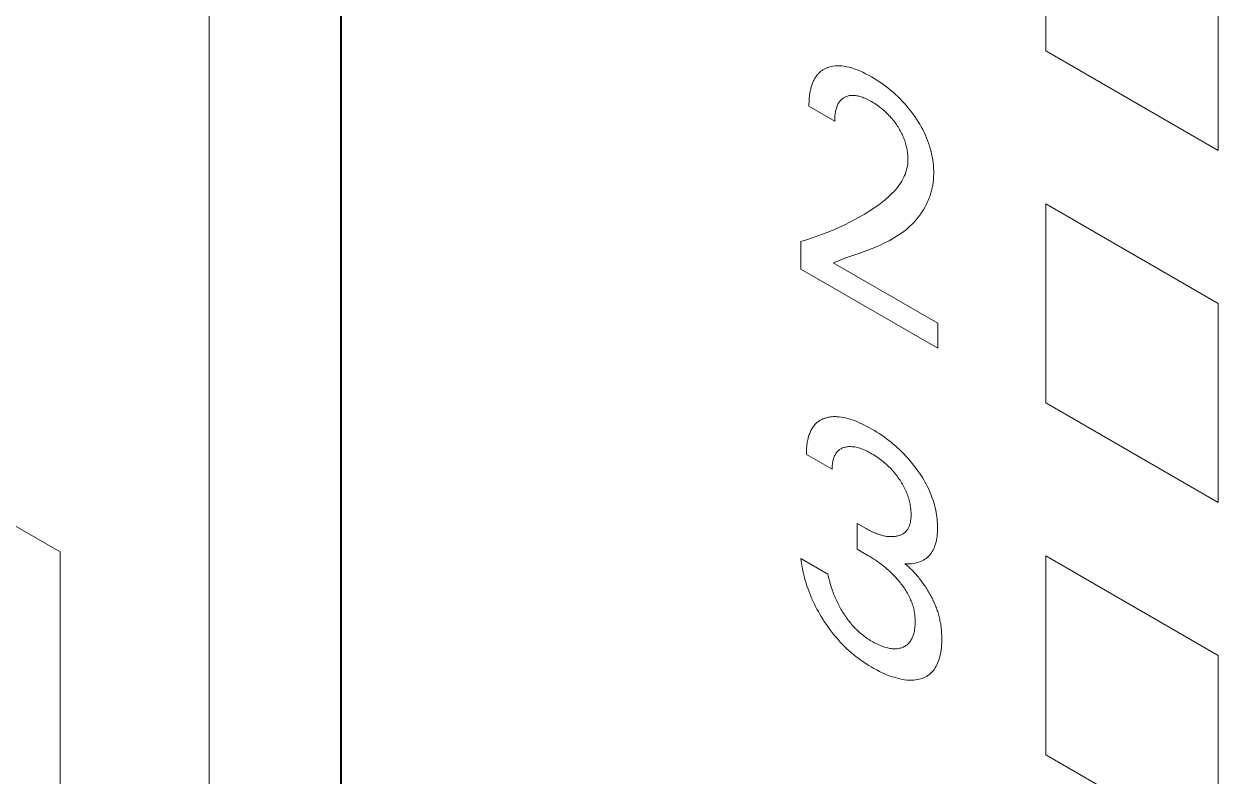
# Model space of a CAD drawing. Header units: inches. Extents: x 67248 to 85686, y -40174 to -31152.
# Drawn here: x 82455.68 to 82462.56, y -33405.76 to -33401.42 of the extents above; entities that cross this region are included whole.
import ezdxf

# ---------------------------------------------------------------- set-up
doc = ezdxf.new("R2010")
doc.units = ezdxf.units.IN
doc.header["$MEASUREMENT"] = 0

# ---------------------------------------------------------------- blocks, each defined once
blk = doc.blocks.new('ET200S')
at = {"lineweight": 0}
for p, q in [((64.7269, -33.3791), (64.7269, 36.9319)), ((65.428, 36.9285), (65.428, -28.555)), ((65.434, -33.3791), (65.434, 36.9319)), ((69.1928, -19.7367), (69.1928, -20.7981)), ((70.112, -21.3289), (70.112, -20.2674)), ((69.1928, -20.7981), (70.112, -21.3289)), ((67.9954, -20.9041), (67.992, -20.9067)), ((67.9988, -20.9017), (67.9954, -20.9041)), ((68.0022, -20.8994), (67.9988, -20.9017)), ((68.0058, -20.8972), (68.0022, -20.8994)), ((68.0094, -20.8951), (68.0058, -20.8972)), ((68.0131, -20.8932), (68.0094, -20.8951)), ((68.0168, -20.8913), (68.0131, -20.8932)), ((68.0206, -20.8896), (68.0168, -20.8913)), ((68.0245, -20.888), (68.0206, -20.8896)), ((68.0347, -20.8843), (68.0245, -20.888)), ((68.0453, -20.8813), (68.0347, -20.8843)), ((68.0563, -20.8792), (68.0453, -20.8813)), ((68.0675, -20.8777), (68.0563, -20.8792)), ((68.0791, -20.877), (68.0675, -20.8777)), ((68.0909, -20.8771), (68.0791, -20.877)), ((68.1035, -20.8779), (68.0909, -20.8771)), ((68.1164, -20.8796), (68.1035, -20.8779)), ((68.1295, -20.8819), (68.1164, -20.8796)), ((68.1428, -20.885), (68.1295, -20.8819)), ((68.1562, -20.8888), (68.1428, -20.885)), ((68.1698, -20.8932), (68.1562, -20.8888)), ((68.1849, -20.8987), (68.1698, -20.8932)), ((68.2001, -20.905), (68.1849, -20.8987)), ((68.2153, -20.9119), (68.2001, -20.905)), ((67.9491, -20.9657), (67.9471, -20.9705)), ((67.9511, -20.961), (67.9491, -20.9657)), ((67.9532, -20.9564), (67.9511, -20.961)), ((67.9555, -20.952), (67.9532, -20.9564)), ((67.9578, -20.9476), (67.9555, -20.952)), ((67.9602, -20.9434), (67.9578, -20.9476)), ((67.9628, -20.9393), (67.9602, -20.9434)), ((67.9654, -20.9353), (67.9628, -20.9393)), ((67.9682, -20.9314), (67.9654, -20.9353)), ((67.971, -20.9277), (67.9682, -20.9314)), ((67.9738, -20.9243), (67.971, -20.9277)), ((67.9766, -20.9211), (67.9738, -20.9243)), ((67.9795, -20.918), (67.9766, -20.9211)), ((67.9825, -20.915), (67.9795, -20.918)), ((67.9856, -20.9121), (67.9825, -20.915)), ((67.9888, -20.9093), (67.9856, -20.9121)), ((67.992, -20.9067), (67.9888, -20.9093)), ((68.2306, -20.9195), (68.2153, -20.9119)), ((68.2459, -20.9275), (68.2306, -20.9195)), ((68.2612, -20.9361), (68.2459, -20.9275)), ((68.2762, -20.945), (68.2612, -20.9361)), ((68.2912, -20.9542), (68.2762, -20.945)), ((68.3061, -20.964), (68.2912, -20.9542)), ((68.3209, -20.9743), (68.3061, -20.964)), ((67.9317, -21.0327), (67.9309, -21.0392)), ((67.9326, -21.0264), (67.9317, -21.0327)), ((67.9337, -21.0201), (67.9326, -21.0264)), ((67.9348, -21.014), (67.9337, -21.0201)), ((67.9361, -21.0079), (67.9348, -21.014)), ((67.9374, -21.0019), (67.9361, -21.0079)), ((67.9389, -20.996), (67.9374, -21.0019)), ((67.9404, -20.9907), (67.9389, -20.996)), ((67.9419, -20.9855), (67.9404, -20.9907)), ((67.9436, -20.9804), (67.9419, -20.9855)), ((67.9453, -20.9754), (67.9436, -20.9804)), ((67.9471, -20.9705), (67.9453, -20.9754)), ((68.3358, -20.985), (68.3209, -20.9743)), ((68.3505, -20.9963), (68.3358, -20.985)), ((68.3637, -21.007), (68.3505, -20.9963)), ((68.3769, -21.0181), (68.3637, -21.007)), ((68.3899, -21.0296), (68.3769, -21.0181)), ((68.4027, -21.0417), (68.3899, -21.0296)), ((67.9283, -21.0791), (67.9282, -21.0859)), ((67.9282, -21.0859), (67.9282, -21.0928)), ((68.0658, -21.1722), (67.9282, -21.0928)), ((67.9285, -21.0723), (67.9283, -21.0791)), ((67.9287, -21.0655), (67.9285, -21.0723)), ((67.9291, -21.0589), (67.9287, -21.0655)), ((67.9296, -21.0522), (67.9291, -21.0589)), ((67.9302, -21.0457), (67.9296, -21.0522)), ((67.9309, -21.0392), (67.9302, -21.0457)), ((68.0747, -21.1027), (68.0763, -21.0976)), ((68.0763, -21.0976), (68.0781, -21.0927)), ((68.0781, -21.0927), (68.0801, -21.0879)), ((68.0801, -21.0879), (68.0823, -21.0833)), ((68.0823, -21.0833), (68.0846, -21.0789)), ((68.0846, -21.0789), (68.0871, -21.0747)), ((68.0871, -21.0747), (68.0897, -21.0707)), ((68.0897, -21.0707), (68.0924, -21.0669)), ((68.0924, -21.0669), (68.0953, -21.0634)), ((68.0953, -21.0634), (68.0984, -21.0601)), ((68.0984, -21.0601), (68.1016, -21.057)), ((68.1016, -21.057), (68.1049, -21.054)), ((68.1049, -21.054), (68.1084, -21.0513)), ((68.1084, -21.0513), (68.112, -21.0488)), ((68.112, -21.0488), (68.1157, -21.0465)), ((68.1157, -21.0465), (68.1195, -21.0444)), ((68.1195, -21.0444), (68.1241, -21.0423)), ((68.1241, -21.0423), (68.1287, -21.0404)), ((68.1287, -21.0404), (68.1335, -21.0388)), ((68.1335, -21.0388), (68.1384, -21.0375)), ((68.1384, -21.0375), (68.1434, -21.0365)), ((68.1434, -21.0365), (68.1486, -21.0357)), ((68.1486, -21.0357), (68.1538, -21.0352)), ((68.1538, -21.0352), (68.1592, -21.035)), ((68.1592, -21.035), (68.1648, -21.035)), ((68.1648, -21.035), (68.1705, -21.0354)), ((68.1705, -21.0354), (68.1764, -21.036)), ((68.1764, -21.036), (68.1822, -21.0368)), ((68.1822, -21.0368), (68.1882, -21.038)), ((68.1882, -21.038), (68.1942, -21.0394)), ((68.1942, -21.0394), (68.2003, -21.041)), ((68.2003, -21.041), (68.2064, -21.0429)), ((68.2064, -21.0429), (68.2132, -21.0452)), ((68.2132, -21.0452), (68.22, -21.0478)), ((68.22, -21.0478), (68.2268, -21.0506)), ((68.2268, -21.0506), (68.2337, -21.0537)), ((68.2337, -21.0537), (68.2405, -21.057)), ((68.2405, -21.057), (68.2474, -21.0605)), ((68.2474, -21.0605), (68.2543, -21.0642)), ((68.2543, -21.0642), (68.2612, -21.0681)), ((68.2612, -21.0681), (68.2689, -21.0726)), ((68.2689, -21.0726), (68.2766, -21.0773)), ((68.2766, -21.0773), (68.2843, -21.0823)), ((68.2843, -21.0823), (68.2919, -21.0874)), ((68.2919, -21.0874), (68.2995, -21.0929)), ((68.2995, -21.0929), (68.3071, -21.0985)), ((68.4154, -21.0541), (68.4027, -21.0417)), ((68.428, -21.0671), (68.4154, -21.0541)), ((68.4395, -21.0797), (68.428, -21.0671)), ((68.4508, -21.0926), (68.4395, -21.0797)), ((68.4619, -21.106), (68.4508, -21.0926)), ((68.0658, -21.1644), (68.0661, -21.1568)), ((68.0661, -21.1568), (68.0665, -21.1492)), ((68.0665, -21.1492), (68.0671, -21.1417)), ((68.0671, -21.1417), (68.068, -21.1343)), ((68.068, -21.1343), (68.069, -21.1271)), ((68.069, -21.1271), (68.0703, -21.1201)), ((68.0703, -21.1201), (68.0718, -21.1133)), ((68.0718, -21.1133), (68.0731, -21.1079)), ((68.0731, -21.1079), (68.0747, -21.1027)), ((68.3071, -21.0985), (68.3147, -21.1044)), ((68.3147, -21.1044), (68.3206, -21.1092)), ((68.3206, -21.1092), (68.3265, -21.1142)), ((68.3265, -21.1142), (68.3324, -21.1194)), ((68.3324, -21.1194), (68.3382, -21.1247)), ((68.3382, -21.1247), (68.3439, -21.1301)), ((68.3439, -21.1301), (68.3496, -21.1358)), ((68.3496, -21.1358), (68.3553, -21.1416)), ((68.3553, -21.1416), (68.3608, -21.1475)), ((68.3608, -21.1475), (68.366, -21.1533)), ((68.366, -21.1533), (68.371, -21.1592)), ((68.371, -21.1592), (68.376, -21.1653)), ((68.4727, -21.1198), (68.4619, -21.106)), ((68.4833, -21.1339), (68.4727, -21.1198)), ((68.4935, -21.1483), (68.4833, -21.1339)), ((68.5026, -21.1617), (68.4935, -21.1483)), ((68.0658, -21.1722), (68.0658, -21.1644)), ((68.376, -21.1653), (68.3809, -21.1714)), ((68.3809, -21.1714), (68.3858, -21.1777)), ((68.3858, -21.1777), (68.3905, -21.1842)), ((68.3905, -21.1842), (68.3951, -21.1907)), ((68.3951, -21.1907), (68.3996, -21.1974)), ((68.3996, -21.1974), (68.4036, -21.2036)), ((68.4036, -21.2036), (68.4075, -21.2099)), ((68.4075, -21.2099), (68.4113, -21.2163)), ((68.4113, -21.2163), (68.415, -21.2228)), ((68.415, -21.2228), (68.4186, -21.2293)), ((68.5113, -21.1754), (68.5026, -21.1617)), ((68.5197, -21.1893), (68.5113, -21.1754)), ((68.5278, -21.2034), (68.5197, -21.1893)), ((68.5354, -21.2176), (68.5278, -21.2034)), ((68.5427, -21.2321), (68.5354, -21.2176)), ((68.4186, -21.2293), (68.422, -21.2359)), ((68.422, -21.2359), (68.4253, -21.2425)), ((68.4253, -21.2425), (68.4284, -21.2492)), ((68.4284, -21.2492), (68.4313, -21.2559)), ((68.4313, -21.2559), (68.4341, -21.2627)), ((68.4341, -21.2627), (68.4367, -21.2695)), ((68.4367, -21.2695), (68.4391, -21.2763)), ((68.4391, -21.2763), (68.4414, -21.2831)), ((68.4414, -21.2831), (68.4435, -21.2899)), ((68.5495, -21.2466), (68.5427, -21.2321)), ((68.5557, -21.2611), (68.5495, -21.2466)), ((68.5614, -21.2756), (68.5557, -21.2611)), ((68.5667, -21.2901), (68.5614, -21.2756)), ((68.4435, -21.2899), (68.4455, -21.2967)), ((68.4455, -21.2967), (68.4472, -21.3035)), ((68.4472, -21.3035), (68.4489, -21.3103)), ((68.4489, -21.3103), (68.4503, -21.317)), ((68.4503, -21.317), (68.4518, -21.3243)), ((68.4518, -21.3243), (68.4531, -21.3317)), ((68.4531, -21.3317), (68.4541, -21.3389)), ((68.4541, -21.3389), (68.455, -21.3461)), ((68.455, -21.3461), (68.4557, -21.3532)), ((68.5715, -21.3047), (68.5667, -21.2901)), ((68.5758, -21.3193), (68.5715, -21.3047)), ((68.5797, -21.3338), (68.5758, -21.3193)), ((68.5831, -21.3482), (68.5797, -21.3338)), ((68.5862, -21.3638), (68.5831, -21.3482)), ((68.4535, -21.4137), (68.4514, -21.424)), ((68.4551, -21.403), (68.4535, -21.4137)), ((68.4561, -21.3919), (68.4551, -21.403)), ((68.4557, -21.3532), (68.4563, -21.3602)), ((68.4567, -21.3805), (68.4561, -21.3919)), ((68.4563, -21.3602), (68.4566, -21.3671)), ((68.4566, -21.3671), (68.4567, -21.3739)), ((68.4567, -21.3739), (68.4567, -21.3805)), ((68.5889, -21.3792), (68.5862, -21.3638)), ((68.591, -21.3944), (68.5889, -21.3792)), ((68.5926, -21.4095), (68.591, -21.3944)), ((68.5936, -21.4242), (68.5926, -21.4095)), ((68.431, -21.4793), (68.424, -21.4921)), ((68.4351, -21.4708), (68.431, -21.4793)), ((68.439, -21.4621), (68.4351, -21.4708)), ((68.4426, -21.453), (68.439, -21.4621)), ((68.4459, -21.4437), (68.4426, -21.453)), ((68.4489, -21.434), (68.4459, -21.4437)), ((68.4514, -21.424), (68.4489, -21.434)), ((68.5926, -21.4845), (68.5937, -21.469)), ((68.5942, -21.4388), (68.5936, -21.4242)), ((68.5937, -21.469), (68.5943, -21.453)), ((68.5943, -21.453), (68.5942, -21.4388)), ((68.3915, -21.5372), (68.3824, -21.5473)), ((68.4002, -21.5267), (68.3915, -21.5372)), ((68.4085, -21.5157), (68.4002, -21.5267)), ((68.4165, -21.5042), (68.4085, -21.5157)), ((68.424, -21.4921), (68.4165, -21.5042)), ((68.5788, -21.5564), (68.5826, -21.5428)), ((68.5826, -21.5428), (68.5858, -21.5288)), ((68.5858, -21.5288), (68.5886, -21.5144)), ((68.5886, -21.5144), (68.5909, -21.4997)), ((68.5909, -21.4997), (68.5926, -21.4845)), ((68.3188, -21.6049), (68.3007, -21.6187)), ((68.3365, -21.5904), (68.3188, -21.6049)), ((68.3538, -21.5754), (68.3365, -21.5904)), ((68.3636, -21.5663), (68.3538, -21.5754)), ((68.3731, -21.557), (68.3636, -21.5663)), ((68.3824, -21.5473), (68.3731, -21.557)), ((68.5537, -21.6191), (68.5594, -21.6072)), ((68.5594, -21.6072), (68.5649, -21.5951)), ((68.5649, -21.5951), (68.5699, -21.5826)), ((68.5699, -21.5826), (68.5746, -21.5697)), ((68.5746, -21.5697), (68.5788, -21.5564)), ((68.2252, -21.6687), (68.1993, -21.6837)), ((68.2445, -21.6569), (68.2252, -21.6687)), ((68.2635, -21.6446), (68.2445, -21.6569)), ((68.2823, -21.6319), (68.2635, -21.6446)), ((68.3007, -21.6187), (68.2823, -21.6319)), ((68.5138, -21.682), (68.5245, -21.6675)), ((68.5245, -21.6675), (68.5346, -21.6524)), ((68.5346, -21.6524), (68.5412, -21.6416)), ((68.5412, -21.6416), (68.5476, -21.6305)), ((68.5476, -21.6305), (68.5537, -21.6191)), ((70.112, -22.1454), (69.1928, -21.6146)), ((69.1928, -21.6146), (69.1928, -22.6761)), ((68.1198, -21.7251), (68.0919, -21.7381)), ((68.1467, -21.7119), (68.1198, -21.7251)), ((68.1732, -21.6981), (68.1467, -21.7119)), ((68.1993, -21.6837), (68.1732, -21.6981)), ((68.4541, -21.7447), (68.4668, -21.7334)), ((68.4668, -21.7334), (68.4792, -21.7214)), ((68.4792, -21.7214), (68.4912, -21.7089)), ((68.4912, -21.7089), (68.5027, -21.6958)), ((68.5027, -21.6958), (68.5138, -21.682)), ((60.9615, -21.7563), (63.9314, -23.4709)), ((67.946, -21.7955), (67.9155, -21.8055)), ((67.9763, -21.785), (67.946, -21.7955)), ((68.0063, -21.7738), (67.9763, -21.785)), ((68.0351, -21.7625), (68.0063, -21.7738)), ((68.0637, -21.7506), (68.0351, -21.7625)), ((68.0919, -21.7381), (68.0637, -21.7506)), ((68.3706, -21.8025), (68.3852, -21.794)), ((68.3852, -21.794), (68.3996, -21.785)), ((68.3996, -21.785), (68.4137, -21.7757)), ((68.4137, -21.7757), (68.4275, -21.7659)), ((68.4275, -21.7659), (68.4409, -21.7555)), ((68.4409, -21.7555), (68.4541, -21.7447)), ((67.9155, -21.8055), (67.8846, -21.815)), ((67.8846, -21.9617), (67.8846, -21.815)), ((68.2192, -21.8695), (68.2425, -21.8608)), ((68.2425, -21.8608), (68.2657, -21.8518)), ((68.2657, -21.8518), (68.2886, -21.8423)), ((68.2886, -21.8423), (68.3113, -21.8324)), ((68.3113, -21.8324), (68.3337, -21.8218)), ((68.3337, -21.8218), (68.3557, -21.8106)), ((68.3557, -21.8106), (68.3706, -21.8025)), ((68.0575, -21.9278), (68.08, -21.9192)), ((68.08, -21.9192), (68.1028, -21.9108)), ((68.1028, -21.9108), (68.1258, -21.9026)), ((68.1258, -21.9026), (68.1724, -21.8862)), ((68.1724, -21.8862), (68.1958, -21.878)), ((68.1958, -21.878), (68.2192, -21.8695)), ((68.6161, -22.3839), (67.8846, -21.9617)), ((68.0575, -21.9278), (68.6161, -22.2503)), ((70.112, -23.2068), (70.112, -22.1454)), ((68.6161, -22.2503), (68.6161, -22.3839)), ((69.1928, -22.6761), (70.112, -23.2068)), ((68.026, -22.7537), (68.0207, -22.7551)), ((68.0314, -22.7525), (68.026, -22.7537)), ((68.0369, -22.7515), (68.0314, -22.7525)), ((68.0425, -22.7507), (68.0369, -22.7515)), ((68.0481, -22.75), (68.0425, -22.7507)), ((68.0538, -22.7495), (68.0481, -22.75)), ((68.0595, -22.7492), (68.0538, -22.7495)), ((68.0654, -22.7491), (68.0595, -22.7492)), ((68.0712, -22.7491), (68.0654, -22.7491)), ((68.0772, -22.7493), (68.0712, -22.7491)), ((68.0832, -22.7497), (68.0772, -22.7493)), ((68.0892, -22.7502), (68.0832, -22.7497)), ((68.1004, -22.7516), (68.0892, -22.7502)), ((68.1118, -22.7536), (68.1004, -22.7516)), ((68.1233, -22.756), (68.1118, -22.7536)), ((67.9411, -22.8185), (67.9387, -22.8232)), ((67.9437, -22.8138), (67.9411, -22.8185)), ((67.9464, -22.8094), (67.9437, -22.8138)), ((67.9493, -22.805), (67.9464, -22.8094)), ((67.9522, -22.8009), (67.9493, -22.805)), ((67.9553, -22.7969), (67.9522, -22.8009)), ((67.9585, -22.793), (67.9553, -22.7969)), ((67.9618, -22.7893), (67.9585, -22.793)), ((67.9653, -22.7858), (67.9618, -22.7893)), ((67.969, -22.7824), (67.9653, -22.7858)), ((67.9727, -22.7792), (67.969, -22.7824)), ((67.9766, -22.7762), (67.9727, -22.7792)), ((67.9806, -22.7733), (67.9766, -22.7762)), ((67.9847, -22.7707), (67.9806, -22.7733)), ((67.9889, -22.7681), (67.9847, -22.7707)), ((67.9931, -22.7658), (67.9889, -22.7681)), ((67.9975, -22.7636), (67.9931, -22.7658)), ((68.002, -22.7616), (67.9975, -22.7636)), ((68.0066, -22.7597), (68.002, -22.7616)), ((68.0112, -22.758), (68.0066, -22.7597)), ((68.0159, -22.7565), (68.0112, -22.758)), ((68.0207, -22.7551), (68.0159, -22.7565)), ((68.135, -22.759), (68.1233, -22.756)), ((68.1467, -22.7624), (68.135, -22.759)), ((68.1585, -22.7662), (68.1467, -22.7624)), ((68.1704, -22.7705), (68.1585, -22.7662)), ((68.1837, -22.7757), (68.1704, -22.7705)), ((68.197, -22.7814), (68.1837, -22.7757)), ((68.2104, -22.7875), (68.197, -22.7814)), ((68.2239, -22.794), (68.2104, -22.7875)), ((68.2373, -22.8009), (68.2239, -22.794)), ((68.2508, -22.8082), (68.2373, -22.8009)), ((68.2643, -22.8158), (68.2508, -22.8082)), ((68.2773, -22.8235), (68.2643, -22.8158)), ((67.9207, -22.8783), (67.9195, -22.8845)), ((67.9219, -22.8722), (67.9207, -22.8783)), ((67.9233, -22.8662), (67.9219, -22.8722)), ((67.9248, -22.8604), (67.9233, -22.8662)), ((67.9265, -22.8546), (67.9248, -22.8604)), ((67.9282, -22.8491), (67.9265, -22.8546)), ((67.9301, -22.8436), (67.9282, -22.8491)), ((67.932, -22.8383), (67.9301, -22.8436)), ((67.9341, -22.8332), (67.932, -22.8383)), ((67.9363, -22.8281), (67.9341, -22.8332)), ((67.9387, -22.8232), (67.9363, -22.8281)), ((68.2903, -22.8315), (68.2773, -22.8235)), ((68.3033, -22.8398), (68.2903, -22.8315)), ((68.3163, -22.8485), (68.3033, -22.8398)), ((68.3293, -22.8575), (68.3163, -22.8485)), ((68.3422, -22.8669), (68.3293, -22.8575)), ((68.355, -22.8767), (68.3422, -22.8669)), ((68.3667, -22.886), (68.355, -22.8767)), ((67.9147, -22.937), (67.9146, -22.9439)), ((67.9146, -22.9439), (67.9147, -22.9508)), ((67.9149, -22.9302), (67.9147, -22.937)), ((67.9152, -22.9235), (67.9149, -22.9302)), ((67.9156, -22.9168), (67.9152, -22.9235)), ((67.9161, -22.9102), (67.9156, -22.9168)), ((67.9168, -22.9036), (67.9161, -22.9102)), ((67.9176, -22.8972), (67.9168, -22.9036)), ((67.9185, -22.8908), (67.9176, -22.8972)), ((67.9195, -22.8845), (67.9185, -22.8908)), ((68.0697, -22.9494), (68.0722, -22.9453)), ((68.0722, -22.9453), (68.075, -22.9413)), ((68.075, -22.9413), (68.0779, -22.9376)), ((68.0779, -22.9376), (68.081, -22.9342)), ((68.081, -22.9342), (68.0844, -22.9308)), ((68.0844, -22.9308), (68.0879, -22.9278)), ((68.0879, -22.9278), (68.0917, -22.925)), ((68.0917, -22.925), (68.0955, -22.9224)), ((68.0955, -22.9224), (68.0996, -22.9201)), ((68.0996, -22.9201), (68.1037, -22.918)), ((68.1037, -22.918), (68.108, -22.9161)), ((68.108, -22.9161), (68.1124, -22.9145)), ((68.1124, -22.9145), (68.1169, -22.913)), ((68.1169, -22.913), (68.1225, -22.9116)), ((68.1225, -22.9116), (68.1283, -22.9104)), ((68.1283, -22.9104), (68.1342, -22.9096)), ((68.1342, -22.9096), (68.1402, -22.909)), ((68.1402, -22.909), (68.1463, -22.9088)), ((68.1463, -22.9088), (68.1525, -22.9089)), ((68.1525, -22.9089), (68.1588, -22.9093)), ((68.1588, -22.9093), (68.1656, -22.91)), ((68.1656, -22.91), (68.1724, -22.911)), ((68.1724, -22.911), (68.1793, -22.9124)), ((68.1793, -22.9124), (68.1862, -22.914)), ((68.1862, -22.914), (68.1933, -22.9159)), ((68.1933, -22.9159), (68.2003, -22.9181)), ((68.2003, -22.9181), (68.2075, -22.9206)), ((68.2075, -22.9206), (68.2153, -22.9235)), ((68.2153, -22.9235), (68.2231, -22.9268)), ((68.2231, -22.9268), (68.231, -22.9303)), ((68.231, -22.9303), (68.2389, -22.9341)), ((68.2389, -22.9341), (68.2469, -22.9381)), ((68.2469, -22.9381), (68.2548, -22.9424)), ((68.2548, -22.9424), (68.2627, -22.9469)), ((68.3783, -22.8955), (68.3667, -22.886)), ((68.3898, -22.9054), (68.3783, -22.8955)), ((68.4013, -22.9156), (68.3898, -22.9054)), ((68.4126, -22.9262), (68.4013, -22.9156)), ((68.4239, -22.9371), (68.4126, -22.9262)), ((68.435, -22.9483), (68.4239, -22.9371)), ((68.0523, -23.0302), (67.9147, -22.9508)), ((68.0528, -23.01), (68.0534, -23.0035)), ((68.0534, -23.0035), (68.0542, -22.9971)), ((68.0542, -22.9971), (68.0552, -22.9909)), ((68.0552, -22.9909), (68.0564, -22.9848)), ((68.0564, -22.9848), (68.0578, -22.9789)), ((68.0578, -22.9789), (68.0595, -22.9732)), ((68.0595, -22.9732), (68.0611, -22.9681)), ((68.0611, -22.9681), (68.063, -22.9631)), ((68.063, -22.9631), (68.065, -22.9584)), ((68.065, -22.9584), (68.0673, -22.9538)), ((68.0673, -22.9538), (68.0697, -22.9494)), ((68.2627, -22.9469), (68.2709, -22.9517)), ((68.2709, -22.9517), (68.279, -22.9566)), ((68.279, -22.9566), (68.2871, -22.9619)), ((68.2871, -22.9619), (68.2951, -22.9673)), ((68.2951, -22.9673), (68.3032, -22.973)), ((68.3032, -22.973), (68.3112, -22.9789)), ((68.3112, -22.9789), (68.3192, -22.9851)), ((68.3192, -22.9851), (68.3264, -22.9909)), ((68.3264, -22.9909), (68.3336, -22.9969)), ((68.3336, -22.9969), (68.3407, -23.0031)), ((68.3407, -23.0031), (68.3477, -23.0096)), ((68.3477, -23.0096), (68.3547, -23.0162)), ((68.4453, -22.9592), (68.435, -22.9483)), ((68.4555, -22.9704), (68.4453, -22.9592)), ((68.4656, -22.9819), (68.4555, -22.9704)), ((68.4755, -22.9937), (68.4656, -22.9819)), ((68.4852, -23.0057), (68.4755, -22.9937)), ((68.4947, -23.0181), (68.4852, -23.0057)), ((68.0522, -23.0234), (68.0524, -23.0166)), ((68.0523, -23.0302), (68.0522, -23.0234)), ((68.0524, -23.0166), (68.0528, -23.01)), ((68.3547, -23.0162), (68.3615, -23.0231)), ((68.3615, -23.0231), (68.3683, -23.0302)), ((68.3683, -23.0302), (68.3738, -23.0362)), ((68.3738, -23.0362), (68.3793, -23.0424)), ((68.3793, -23.0424), (68.3847, -23.0487)), ((68.3847, -23.0487), (68.3899, -23.0552)), ((68.3899, -23.0552), (68.3951, -23.0618)), ((68.3951, -23.0618), (68.4002, -23.0685)), ((68.4002, -23.0685), (68.4052, -23.0753)), ((68.504, -23.0306), (68.4947, -23.0181)), ((68.5117, -23.0414), (68.504, -23.0306)), ((68.5192, -23.0523), (68.5117, -23.0414)), ((68.5265, -23.0634), (68.5192, -23.0523)), ((68.5336, -23.0746), (68.5265, -23.0634)), ((68.4052, -23.0753), (68.4101, -23.0823)), ((68.4101, -23.0823), (68.4145, -23.0888)), ((68.4145, -23.0888), (68.4188, -23.0955)), ((68.4188, -23.0955), (68.423, -23.1022)), ((68.423, -23.1022), (68.4271, -23.1091)), ((68.4271, -23.1091), (68.431, -23.116)), ((68.431, -23.116), (68.4348, -23.1229)), ((68.4348, -23.1229), (68.4384, -23.13)), ((68.4384, -23.13), (68.4419, -23.1371)), ((68.4419, -23.1371), (68.4452, -23.1442)), ((68.5405, -23.086), (68.5336, -23.0746)), ((68.5471, -23.0975), (68.5405, -23.086)), ((68.5535, -23.1092), (68.5471, -23.0975)), ((68.5596, -23.1209), (68.5535, -23.1092)), ((68.5654, -23.1328), (68.5596, -23.1209)), ((68.5707, -23.1442), (68.5654, -23.1328)), ((68.4452, -23.1442), (68.4482, -23.1513)), ((68.4482, -23.1513), (68.4511, -23.1584)), ((68.4511, -23.1584), (68.4538, -23.1656)), ((68.4538, -23.1656), (68.4563, -23.1728)), ((68.4563, -23.1728), (68.4587, -23.1799)), ((68.4587, -23.1799), (68.4608, -23.1871)), ((68.4608, -23.1871), (68.4628, -23.1943)), ((68.4628, -23.1943), (68.4646, -23.2014)), ((68.5757, -23.1557), (68.5707, -23.1442)), ((68.5804, -23.1672), (68.5757, -23.1557)), ((68.5848, -23.1787), (68.5804, -23.1672)), ((68.5889, -23.1903), (68.5848, -23.1787)), ((68.5927, -23.2018), (68.5889, -23.1903)), ((68.4646, -23.2014), (68.4662, -23.2084)), ((68.4662, -23.2084), (68.4678, -23.2161)), ((68.4678, -23.2161), (68.4692, -23.2238)), ((68.4692, -23.2238), (68.4703, -23.2313)), ((68.4703, -23.2313), (68.4713, -23.2388)), ((68.4713, -23.2388), (68.4721, -23.2462)), ((68.4721, -23.2462), (68.4726, -23.2535)), ((68.4726, -23.2535), (68.473, -23.2608)), ((68.473, -23.2608), (68.4732, -23.2679)), ((68.5962, -23.2133), (68.5927, -23.2018)), ((68.5994, -23.2248), (68.5962, -23.2133)), ((68.6023, -23.2363), (68.5994, -23.2248)), ((68.605, -23.2484), (68.6023, -23.2363)), ((68.6073, -23.2604), (68.605, -23.2484)), ((68.6093, -23.2722), (68.6073, -23.2604)), ((68.1853, -23.3188), (68.2327, -23.3462)), ((68.1853, -23.456), (68.1853, -23.3188)), ((68.4657, -23.3273), (68.4643, -23.3315)), ((68.4671, -23.3231), (68.4657, -23.3273)), ((68.4682, -23.3188), (68.4671, -23.3231)), ((68.4693, -23.3143), (68.4682, -23.3188)), ((68.4702, -23.3097), (68.4693, -23.3143)), ((68.471, -23.305), (68.4702, -23.3097)), ((68.4716, -23.3002), (68.471, -23.305)), ((68.4722, -23.2953), (68.4716, -23.3002)), ((68.4726, -23.2903), (68.4722, -23.2953)), ((68.4729, -23.2853), (68.4726, -23.2903)), ((68.4731, -23.2802), (68.4729, -23.2853)), ((68.4732, -23.275), (68.4731, -23.2802)), ((68.4732, -23.2679), (68.4732, -23.275)), ((68.6109, -23.284), (68.6093, -23.2722)), ((68.6123, -23.2957), (68.6109, -23.284)), ((68.6133, -23.3072), (68.6123, -23.2957)), ((68.614, -23.3186), (68.6133, -23.3072)), ((68.6144, -23.3298), (68.614, -23.3186)), ((68.2392, -23.3498), (68.2327, -23.3462)), ((68.2457, -23.3534), (68.2392, -23.3498)), ((68.2522, -23.3568), (68.2457, -23.3534)), ((68.2586, -23.3601), (68.2522, -23.3568)), ((68.2651, -23.3632), (68.2586, -23.3601)), ((68.2716, -23.3662), (68.2651, -23.3632)), ((68.278, -23.369), (68.2716, -23.3662)), ((68.2845, -23.3716), (68.278, -23.369)), ((68.2909, -23.3741), (68.2845, -23.3716)), ((68.297, -23.3763), (68.2909, -23.3741)), ((68.303, -23.3783), (68.297, -23.3763)), ((68.309, -23.3802), (68.303, -23.3783)), ((68.315, -23.3819), (68.309, -23.3802)), ((68.3209, -23.3834), (68.315, -23.3819)), ((68.3268, -23.3848), (68.3209, -23.3834)), ((68.3327, -23.386), (68.3268, -23.3848)), ((68.3385, -23.387), (68.3327, -23.386)), ((68.3443, -23.3878), (68.3385, -23.387)), ((68.3499, -23.3885), (68.3443, -23.3878)), ((68.3555, -23.389), (68.3499, -23.3885)), ((68.361, -23.3893), (68.3555, -23.389)), ((68.3664, -23.3894), (68.361, -23.3893)), ((68.3718, -23.3894), (68.3664, -23.3894)), ((68.3772, -23.3891), (68.3718, -23.3894)), ((68.3825, -23.3887), (68.3772, -23.3891)), ((68.3877, -23.3882), (68.3825, -23.3887)), ((68.3928, -23.3874), (68.3877, -23.3882)), ((68.3969, -23.3866), (68.3928, -23.3874)), ((68.401, -23.3858), (68.3969, -23.3866)), ((68.405, -23.3847), (68.401, -23.3858)), ((68.4089, -23.3836), (68.405, -23.3847)), ((68.4128, -23.3823), (68.4089, -23.3836)), ((68.4166, -23.3809), (68.4128, -23.3823)), ((68.4203, -23.3793), (68.4166, -23.3809)), ((68.4239, -23.3775), (68.4203, -23.3793)), ((68.4275, -23.3756), (68.4239, -23.3775)), ((68.4309, -23.3736), (68.4275, -23.3756)), ((68.4342, -23.3713), (68.4309, -23.3736)), ((68.4375, -23.3689), (68.4342, -23.3713)), ((68.4403, -23.3666), (68.4375, -23.3689)), ((68.443, -23.3641), (68.4403, -23.3666)), ((68.4457, -23.3615), (68.443, -23.3641)), ((68.4482, -23.3587), (68.4457, -23.3615)), ((68.4506, -23.3558), (68.4482, -23.3587)), ((68.453, -23.3527), (68.4506, -23.3558)), ((68.4552, -23.3495), (68.453, -23.3527)), ((68.4572, -23.3462), (68.4552, -23.3495)), ((68.4592, -23.3427), (68.4572, -23.3462)), ((68.461, -23.3391), (68.4592, -23.3427)), ((68.4627, -23.3353), (68.461, -23.3391)), ((68.4643, -23.3315), (68.4627, -23.3353)), ((68.6105, -23.397), (68.612, -23.3863)), ((68.612, -23.3863), (68.6131, -23.3753)), ((68.6131, -23.3753), (68.6139, -23.3641)), ((68.6139, -23.3641), (68.6144, -23.3526)), ((68.6146, -23.341), (68.6144, -23.3298)), ((68.6144, -23.3526), (68.6146, -23.341)), ((68.2432, -23.4894), (68.1853, -23.456)), ((68.5903, -23.4609), (68.5942, -23.453)), ((68.5942, -23.453), (68.5977, -23.4448)), ((68.5977, -23.4448), (68.6009, -23.4362)), ((68.6009, -23.4362), (68.6038, -23.4273)), ((68.6038, -23.4273), (68.6064, -23.4175)), ((68.6064, -23.4175), (68.6086, -23.4074)), ((68.6086, -23.4074), (68.6105, -23.397)), ((63.9314, -23.4709), (63.9314, -32.9199)), ((67.8846, -23.5054), (68.0297, -23.5892)), ((67.8846, -23.5054), (67.8865, -23.5197)), ((67.8865, -23.5197), (67.8887, -23.5341)), ((68.2432, -23.4894), (68.2537, -23.4956)), ((68.2537, -23.4956), (68.2642, -23.502)), ((68.2642, -23.502), (68.2746, -23.5087)), ((68.2746, -23.5087), (68.2851, -23.5156)), ((68.2851, -23.5156), (68.2955, -23.5229)), ((68.5252, -23.5215), (68.5326, -23.5181)), ((68.5326, -23.5181), (68.5397, -23.5143)), ((68.5397, -23.5143), (68.5467, -23.51)), ((68.5467, -23.51), (68.5533, -23.5053)), ((68.5533, -23.5053), (68.5597, -23.5002)), ((68.5597, -23.5002), (68.5657, -23.4946)), ((68.5657, -23.4946), (68.5715, -23.4885)), ((68.5715, -23.4885), (68.5767, -23.4822)), ((68.5767, -23.4822), (68.5815, -23.4755)), ((68.5815, -23.4755), (68.5861, -23.4684)), ((68.5861, -23.4684), (68.5903, -23.4609)), ((70.112, -24.0233), (69.1928, -23.4926)), ((69.1928, -23.4926), (69.1928, -24.554)), ((67.8887, -23.5341), (67.8912, -23.5486)), ((67.8912, -23.5486), (67.894, -23.5633)), ((67.894, -23.5633), (67.8971, -23.578)), ((67.8971, -23.578), (67.9006, -23.5929)), ((68.2955, -23.5229), (68.3059, -23.5304)), ((68.3059, -23.5304), (68.314, -23.5365)), ((68.314, -23.5365), (68.3221, -23.5428)), ((68.3221, -23.5428), (68.3301, -23.5493)), ((68.3301, -23.5493), (68.3381, -23.556)), ((68.3381, -23.556), (68.3461, -23.5628)), ((68.3461, -23.5628), (68.354, -23.5699)), ((68.354, -23.5699), (68.3618, -23.5771)), ((68.3618, -23.5771), (68.369, -23.5841)), ((68.4402, -23.5336), (68.4494, -23.5342)), ((68.4452, -23.5378), (68.4402, -23.5336)), ((68.4503, -23.5421), (68.4452, -23.5378)), ((68.4494, -23.5342), (68.4585, -23.5344)), ((68.4553, -23.5465), (68.4503, -23.5421)), ((68.4604, -23.551), (68.4553, -23.5465)), ((68.4585, -23.5344), (68.4675, -23.5342)), ((68.4654, -23.5557), (68.4604, -23.551)), ((68.4704, -23.5604), (68.4654, -23.5557)), ((68.4675, -23.5342), (68.4762, -23.5336)), ((68.4754, -23.5653), (68.4704, -23.5604)), ((68.4803, -23.5703), (68.4754, -23.5653)), ((68.4762, -23.5336), (68.4848, -23.5325)), ((68.4853, -23.5754), (68.4803, -23.5703)), ((68.4848, -23.5325), (68.4933, -23.5311)), ((68.4902, -23.5806), (68.4853, -23.5754)), ((68.495, -23.5859), (68.4902, -23.5806)), ((68.4933, -23.5311), (68.5016, -23.5293)), ((68.5016, -23.5293), (68.5097, -23.5271)), ((68.5097, -23.5271), (68.5176, -23.5245)), ((68.5176, -23.5245), (68.5252, -23.5215)), ((67.9006, -23.5929), (67.9045, -23.6078)), ((67.9045, -23.6078), (67.9086, -23.6227)), ((67.9086, -23.6227), (67.9128, -23.6368)), ((67.9128, -23.6368), (67.9173, -23.6509)), ((68.0313, -23.5973), (68.0297, -23.5892)), ((68.0331, -23.6054), (68.0313, -23.5973)), ((68.035, -23.6136), (68.0331, -23.6054)), ((68.037, -23.6218), (68.035, -23.6136)), ((68.0391, -23.6301), (68.037, -23.6218)), ((68.0413, -23.6383), (68.0391, -23.6301)), ((68.0437, -23.6466), (68.0413, -23.6383)), ((68.0462, -23.6549), (68.0437, -23.6466)), ((68.369, -23.5841), (68.3762, -23.5912)), ((68.3762, -23.5912), (68.3833, -23.5985)), ((68.3833, -23.5985), (68.3903, -23.606)), ((68.3903, -23.606), (68.3973, -23.6137)), ((68.3973, -23.6137), (68.4041, -23.6215)), ((68.4041, -23.6215), (68.4108, -23.6296)), ((68.4108, -23.6296), (68.416, -23.6359)), ((68.416, -23.6359), (68.4211, -23.6424)), ((68.4211, -23.6424), (68.426, -23.649)), ((68.4998, -23.5913), (68.495, -23.5859)), ((68.5046, -23.5968), (68.4998, -23.5913)), ((68.5093, -23.6024), (68.5046, -23.5968)), ((68.514, -23.6081), (68.5093, -23.6024)), ((68.5187, -23.6139), (68.514, -23.6081)), ((68.5233, -23.6197), (68.5187, -23.6139)), ((68.5278, -23.6256), (68.5233, -23.6197)), ((68.5323, -23.6316), (68.5278, -23.6256)), ((68.5367, -23.6377), (68.5323, -23.6316)), ((68.5411, -23.6438), (68.5367, -23.6377)), ((68.5453, -23.65), (68.5411, -23.6438)), ((67.9173, -23.6509), (67.9221, -23.665)), ((67.9221, -23.665), (67.9272, -23.679)), ((67.9272, -23.679), (67.9325, -23.6931)), ((67.9325, -23.6931), (67.9382, -23.7071)), ((67.9382, -23.7071), (67.9442, -23.7211)), ((68.0488, -23.6632), (68.0462, -23.6549)), ((68.0514, -23.671), (68.0488, -23.6632)), ((68.0541, -23.6787), (68.0514, -23.671)), ((68.0569, -23.6864), (68.0541, -23.6787)), ((68.0598, -23.6942), (68.0569, -23.6864)), ((68.0628, -23.7019), (68.0598, -23.6942)), ((68.066, -23.7096), (68.0628, -23.7019)), ((68.0693, -23.7173), (68.066, -23.7096)), ((68.426, -23.649), (68.4309, -23.6557)), ((68.4309, -23.6557), (68.4357, -23.6626)), ((68.4357, -23.6626), (68.4404, -23.6695)), ((68.4404, -23.6695), (68.4449, -23.6765)), ((68.4449, -23.6765), (68.4493, -23.6837)), ((68.4493, -23.6837), (68.4535, -23.6909)), ((68.4535, -23.6909), (68.4576, -23.6982)), ((68.4576, -23.6982), (68.4612, -23.705)), ((68.4612, -23.705), (68.4646, -23.7119)), ((68.5496, -23.6562), (68.5453, -23.65)), ((68.5535, -23.6622), (68.5496, -23.6562)), ((68.5574, -23.6683), (68.5535, -23.6622)), ((68.5612, -23.6744), (68.5574, -23.6683)), ((68.565, -23.6806), (68.5612, -23.6744)), ((68.5686, -23.6868), (68.565, -23.6806)), ((68.5722, -23.693), (68.5686, -23.6868)), ((68.5758, -23.6992), (68.5722, -23.693)), ((68.5792, -23.7055), (68.5758, -23.6992)), ((68.5825, -23.7119), (68.5792, -23.7055)), ((67.9442, -23.7211), (67.9505, -23.735)), ((67.9505, -23.735), (67.957, -23.7488)), ((67.957, -23.7488), (67.9638, -23.7625)), ((67.9638, -23.7625), (67.9709, -23.7761)), ((68.0726, -23.7249), (68.0693, -23.7173)), ((68.0762, -23.7325), (68.0726, -23.7249)), ((68.0797, -23.7399), (68.0762, -23.7325)), ((68.0833, -23.7472), (68.0797, -23.7399)), ((68.087, -23.7545), (68.0833, -23.7472)), ((68.0909, -23.7617), (68.087, -23.7545)), ((68.0948, -23.7689), (68.0909, -23.7617)), ((68.0989, -23.776), (68.0948, -23.7689)), ((68.4646, -23.7119), (68.4679, -23.7188)), ((68.4679, -23.7188), (68.471, -23.7257)), ((68.471, -23.7257), (68.4739, -23.7327)), ((68.4739, -23.7327), (68.4766, -23.7397)), ((68.4766, -23.7397), (68.4792, -23.7467)), ((68.4792, -23.7467), (68.4815, -23.7537)), ((68.4815, -23.7537), (68.4837, -23.7607)), ((68.4837, -23.7607), (68.4857, -23.7677)), ((68.4857, -23.7677), (68.4875, -23.775)), ((68.5858, -23.7182), (68.5825, -23.7119)), ((68.589, -23.7246), (68.5858, -23.7182)), ((68.592, -23.731), (68.589, -23.7246)), ((68.595, -23.7374), (68.592, -23.731)), ((68.5979, -23.7438), (68.595, -23.7374)), ((68.6007, -23.7503), (68.5979, -23.7438)), ((68.6034, -23.7567), (68.6007, -23.7503)), ((68.606, -23.7632), (68.6034, -23.7567)), ((68.6085, -23.7697), (68.606, -23.7632)), ((68.6108, -23.7761), (68.6085, -23.7697)), ((67.9709, -23.7761), (67.9783, -23.7896)), ((67.9783, -23.7896), (67.9859, -23.803)), ((67.9859, -23.803), (67.9938, -23.8162)), ((67.9938, -23.8162), (68.0019, -23.8293)), ((68.0019, -23.8293), (68.0102, -23.8422)), ((68.1031, -23.7831), (68.0989, -23.776)), ((68.1073, -23.7901), (68.1031, -23.7831)), ((68.1117, -23.7971), (68.1073, -23.7901)), ((68.1158, -23.8035), (68.1117, -23.7971)), ((68.12, -23.8098), (68.1158, -23.8035)), ((68.1242, -23.816), (68.12, -23.8098)), ((68.1286, -23.8222), (68.1242, -23.816)), ((68.133, -23.8283), (68.1286, -23.8222)), ((68.1375, -23.8343), (68.133, -23.8283)), ((68.142, -23.8403), (68.1375, -23.8343)), ((68.4875, -23.775), (68.4891, -23.7822)), ((68.4891, -23.7822), (68.4905, -23.7894)), ((68.4905, -23.7894), (68.4917, -23.7965)), ((68.4917, -23.7965), (68.4927, -23.8036)), ((68.4927, -23.8036), (68.4935, -23.8106)), ((68.4935, -23.8106), (68.4941, -23.8175)), ((68.4941, -23.8175), (68.4946, -23.8244)), ((68.4946, -23.8244), (68.4949, -23.8312)), ((68.4949, -23.8312), (68.495, -23.8379)), ((68.495, -23.8379), (68.495, -23.846)), ((68.6131, -23.7826), (68.6108, -23.7761)), ((68.6152, -23.789), (68.6131, -23.7826)), ((68.6174, -23.7959), (68.6152, -23.789)), ((68.6194, -23.8027), (68.6174, -23.7959)), ((68.6213, -23.8095), (68.6194, -23.8027)), ((68.623, -23.8163), (68.6213, -23.8095)), ((68.6247, -23.8231), (68.623, -23.8163)), ((68.6262, -23.8298), (68.6247, -23.8231)), ((68.6276, -23.8366), (68.6262, -23.8298)), ((68.6289, -23.8433), (68.6276, -23.8366)), ((68.0102, -23.8422), (68.02, -23.8569)), ((68.02, -23.8569), (68.03, -23.8713)), ((68.03, -23.8713), (68.0403, -23.8854)), ((68.0403, -23.8854), (68.0508, -23.8993)), ((68.0508, -23.8993), (68.0616, -23.9128)), ((68.1466, -23.8461), (68.142, -23.8403)), ((68.1513, -23.8518), (68.1466, -23.8461)), ((68.1561, -23.8575), (68.1513, -23.8518)), ((68.1609, -23.863), (68.1561, -23.8575)), ((68.1657, -23.8683), (68.1609, -23.863)), ((68.1706, -23.8736), (68.1657, -23.8683)), ((68.1756, -23.8788), (68.1706, -23.8736)), ((68.1806, -23.8838), (68.1756, -23.8788)), ((68.1856, -23.8888), (68.1806, -23.8838)), ((68.1907, -23.8936), (68.1856, -23.8888)), ((68.1959, -23.8983), (68.1907, -23.8936)), ((68.201, -23.9028), (68.1959, -23.8983)), ((68.4892, -23.8986), (68.4875, -23.9054)), ((68.4907, -23.8915), (68.4892, -23.8986)), ((68.4919, -23.8843), (68.4907, -23.8915)), ((68.493, -23.877), (68.4919, -23.8843)), ((68.4938, -23.8694), (68.493, -23.877)), ((68.4944, -23.8618), (68.4938, -23.8694)), ((68.4948, -23.8539), (68.4944, -23.8618)), ((68.495, -23.846), (68.4948, -23.8539)), ((68.6301, -23.85), (68.6289, -23.8433)), ((68.6312, -23.8567), (68.6301, -23.85)), ((68.6322, -23.8633), (68.6312, -23.8567)), ((68.6331, -23.8699), (68.6322, -23.8633)), ((68.6339, -23.8765), (68.6331, -23.8699)), ((68.6353, -23.8907), (68.6339, -23.8765)), ((68.6363, -23.9047), (68.6353, -23.8907)), ((68.0616, -23.9128), (68.0726, -23.9261)), ((68.0726, -23.9261), (68.0838, -23.939)), ((68.0838, -23.939), (68.0952, -23.9516)), ((68.0952, -23.9516), (68.1069, -23.964)), ((68.1069, -23.964), (68.1187, -23.9759)), ((68.2062, -23.9072), (68.201, -23.9028)), ((68.2123, -23.9122), (68.2062, -23.9072)), ((68.2185, -23.9171), (68.2123, -23.9122)), ((68.2246, -23.9217), (68.2185, -23.9171)), ((68.2308, -23.9262), (68.2246, -23.9217)), ((68.237, -23.9306), (68.2308, -23.9262)), ((68.2433, -23.9347), (68.237, -23.9306)), ((68.2495, -23.9388), (68.2433, -23.9347)), ((68.2557, -23.9426), (68.2495, -23.9388)), ((68.262, -23.9464), (68.2557, -23.9426)), ((68.27, -23.951), (68.262, -23.9464)), ((68.2781, -23.9554), (68.27, -23.951)), ((68.2861, -23.9595), (68.2781, -23.9554)), ((68.2941, -23.9634), (68.2861, -23.9595)), ((68.302, -23.967), (68.2941, -23.9634)), ((68.4539, -23.9643), (68.4499, -23.9676)), ((68.4578, -23.9607), (68.4539, -23.9643)), ((68.4615, -23.9569), (68.4578, -23.9607)), ((68.465, -23.9528), (68.4615, -23.9569)), ((68.4683, -23.9485), (68.465, -23.9528)), ((68.4713, -23.9439), (68.4683, -23.9485)), ((68.4742, -23.939), (68.4713, -23.9439)), ((68.4769, -23.9339), (68.4742, -23.939)), ((68.4794, -23.9286), (68.4769, -23.9339)), ((68.4817, -23.9231), (68.4794, -23.9286)), ((68.4839, -23.9174), (68.4817, -23.9231)), ((68.4858, -23.9115), (68.4839, -23.9174)), ((68.4875, -23.9054), (68.4858, -23.9115)), ((68.6359, -23.9694), (68.6366, -23.9572)), ((68.6369, -23.9185), (68.6363, -23.9047)), ((68.6366, -23.9572), (68.637, -23.9447)), ((68.6371, -23.9321), (68.6369, -23.9185)), ((68.637, -23.9447), (68.6371, -23.9321)), ((68.1187, -23.9759), (68.1306, -23.9874)), ((68.1306, -23.9874), (68.1427, -23.9986)), ((68.1427, -23.9986), (68.1549, -24.0094)), ((68.1549, -24.0094), (68.1672, -24.0197)), ((68.1672, -24.0197), (68.1804, -24.0302)), ((68.31, -23.9704), (68.302, -23.967)), ((68.3179, -23.9735), (68.31, -23.9704)), ((68.3258, -23.9764), (68.3179, -23.9735)), ((68.3329, -23.9787), (68.3258, -23.9764)), ((68.34, -23.9808), (68.3329, -23.9787)), ((68.347, -23.9826), (68.34, -23.9808)), ((68.3539, -23.9842), (68.347, -23.9826)), ((68.3608, -23.9855), (68.3539, -23.9842)), ((68.3676, -23.9865), (68.3608, -23.9855)), ((68.3743, -23.9873), (68.3676, -23.9865)), ((68.3809, -23.9877), (68.3743, -23.9873)), ((68.3871, -23.9878), (68.3809, -23.9877)), ((68.3932, -23.9876), (68.3871, -23.9878)), ((68.3992, -23.9871), (68.3932, -23.9876)), ((68.4051, -23.9863), (68.3992, -23.9871)), ((68.4109, -23.9852), (68.4051, -23.9863)), ((68.4165, -23.9838), (68.4109, -23.9852)), ((68.422, -23.9822), (68.4165, -23.9838)), ((68.4274, -23.9802), (68.422, -23.9822)), ((68.4322, -23.9782), (68.4274, -23.9802)), ((68.4368, -23.9759), (68.4322, -23.9782)), ((68.4413, -23.9734), (68.4368, -23.9759)), ((68.4457, -23.9706), (68.4413, -23.9734)), ((68.4499, -23.9676), (68.4457, -23.9706)), ((68.6246, -24.0371), (68.6274, -24.0265)), ((68.6274, -24.0265), (68.6298, -24.0157)), ((68.6298, -24.0157), (68.6319, -24.0045)), ((68.6319, -24.0045), (68.6336, -23.9931)), ((68.6336, -23.9931), (68.6349, -23.9814)), ((68.6349, -23.9814), (68.6359, -23.9694)), ((70.112, -25.0848), (70.112, -24.0233)), ((68.1804, -24.0302), (68.1936, -24.0403)), ((68.1936, -24.0403), (68.2069, -24.0499)), ((68.2069, -24.0499), (68.2203, -24.0591)), ((68.2203, -24.0591), (68.2337, -24.0679)), ((68.2337, -24.0679), (68.2471, -24.0764)), ((68.2471, -24.0764), (68.2605, -24.0844)), ((68.2605, -24.0844), (68.2751, -24.0927)), ((68.2751, -24.0927), (68.2896, -24.1006)), ((68.5976, -24.0957), (68.6024, -24.0884)), ((68.6024, -24.0884), (68.6069, -24.0807)), ((68.6069, -24.0807), (68.6111, -24.0727)), ((68.6111, -24.0727), (68.6149, -24.0642)), ((68.6149, -24.0642), (68.6185, -24.0555)), ((68.6185, -24.0555), (68.6217, -24.0464)), ((68.6217, -24.0464), (68.6246, -24.0371)), ((68.2896, -24.1006), (68.3042, -24.1081)), ((68.3042, -24.1081), (68.3187, -24.1151)), ((68.3187, -24.1151), (68.3332, -24.1216)), ((68.3332, -24.1216), (68.3476, -24.1276)), ((68.3476, -24.1276), (68.362, -24.1332)), ((68.362, -24.1332), (68.3748, -24.1377)), ((68.3748, -24.1377), (68.3876, -24.1417)), ((68.3876, -24.1417), (68.4003, -24.1453)), ((68.4003, -24.1453), (68.4129, -24.1484)), ((68.4129, -24.1484), (68.4254, -24.151)), ((68.4254, -24.151), (68.4377, -24.153)), ((68.4377, -24.153), (68.4499, -24.1544)), ((68.4499, -24.1544), (68.4598, -24.1551)), ((68.4598, -24.1551), (68.4695, -24.1555)), ((68.4695, -24.1555), (68.4791, -24.1554)), ((68.4791, -24.1554), (68.4885, -24.1548)), ((68.4885, -24.1548), (68.4977, -24.1538)), ((68.4977, -24.1538), (68.5068, -24.1524)), ((68.5068, -24.1524), (68.5157, -24.1505)), ((68.5157, -24.1505), (68.5243, -24.1482)), ((68.5243, -24.1482), (68.5323, -24.1456)), ((68.5323, -24.1456), (68.54, -24.1425)), ((68.54, -24.1425), (68.5475, -24.1391)), ((68.5475, -24.1391), (68.5548, -24.1352)), ((68.5548, -24.1352), (68.5618, -24.1308)), ((68.5618, -24.1308), (68.5685, -24.1261)), ((68.5685, -24.1261), (68.575, -24.1209)), ((68.575, -24.1209), (68.5811, -24.1152)), ((68.5811, -24.1152), (68.587, -24.1091)), ((68.587, -24.1091), (68.5925, -24.1027)), ((68.5925, -24.1027), (68.5976, -24.0957)), ((69.1928, -24.554), (70.112, -25.0848))]:
    blk.add_line(p, q, dxfattribs=at)

msp = doc.modelspace()

# ---------------------------------------------------------------- block references
at = {"xscale": 1.08, "yscale": 1.08, "zscale": 1.08}
msp.add_blockref('ET200S', (82386.8397, -33379.1174, 0.3325), dxfattribs=at)

doc.saveas('drawing.dxf')
